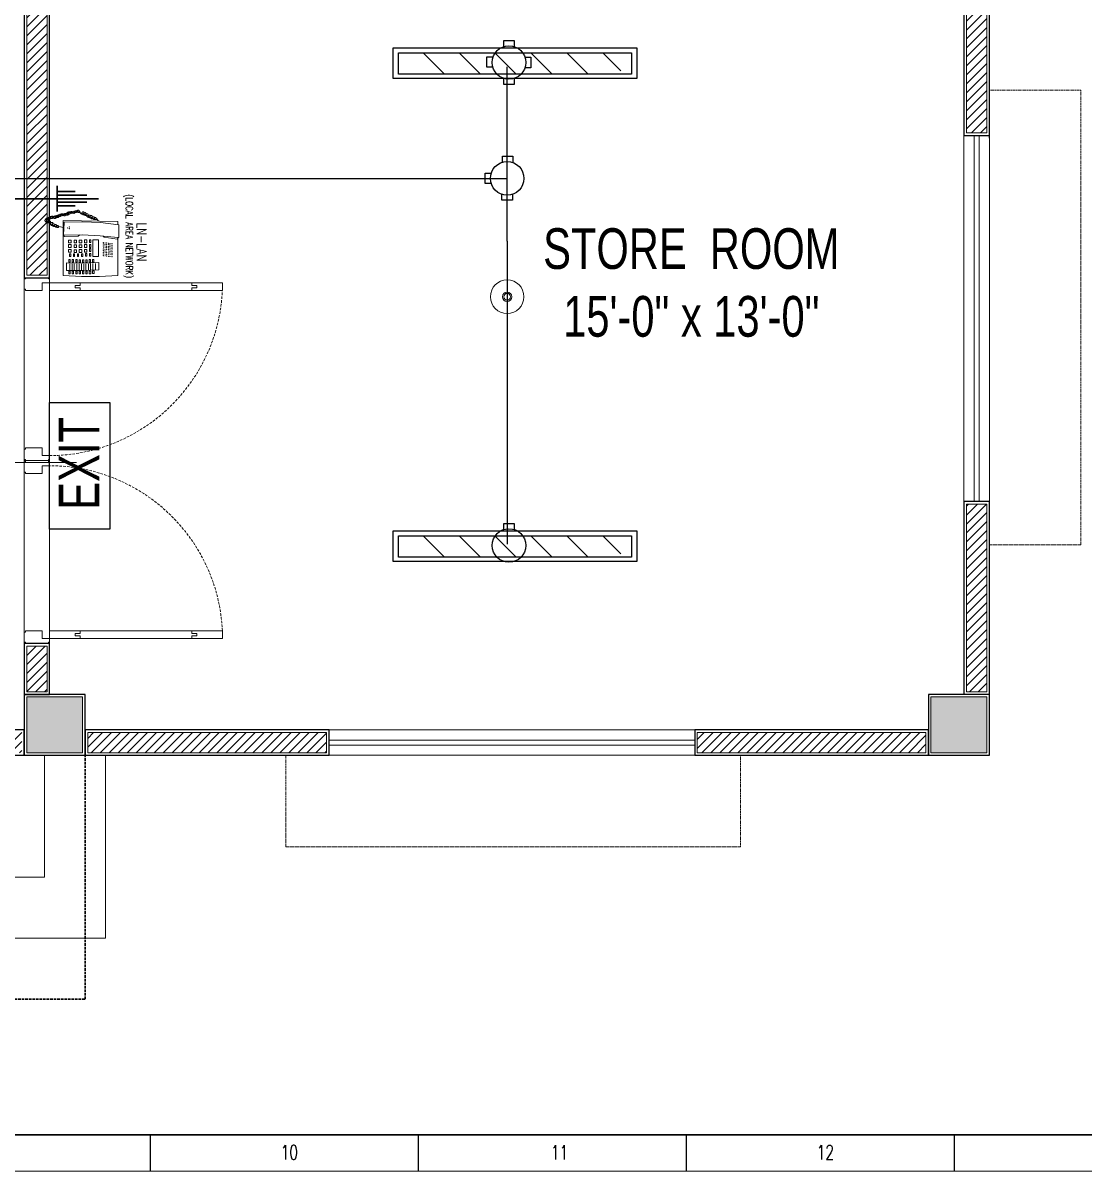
# Model space of a CAD drawing. Header units: inches. Extents: x 345 to 1189, y 67 to 663.
# Drawn here: x 795 to 1003.9, y 66.6 to 292.6 of the extents above; entities that cross this region are included whole.
import ezdxf

# ---------------------------------------------------------------- set-up
doc = ezdxf.new("R2010")
doc.units = ezdxf.units.IN
doc.header["$MEASUREMENT"] = 0
doc.linetypes.add('DASH', pattern=[0.35, 0.25, -0.1])
doc.linetypes.add('DASHED', pattern=[0.75, 0.5, -0.25])
doc.layers.get('Defpoints').update_dxf_attribs({"lineweight": 0})
for name, color, linetype in [('Cables', 7, 'Continuous'), ('COLLUM', 1, 'Continuous'), ('Layer 1', 7, 'Continuous'), ('wall 05', 252, 'Continuous')]:
    doc.layers.add(name, color=color, linetype=linetype)
for name, color, linetype, lineweight in [('dim-8', 18, 'Continuous', 15), ('DOOR', 115, 'Continuous', 15), ('E-LAN', 6, 'Continuous', 30), ('Glass', 5, 'Continuous', 9), ('HACTH', 8, 'Continuous', 9), ('Hatch', 252, 'Continuous', 5), ('Stair', 86, 'Continuous', 18), ('Sunshed', 5, 'Continuous', 15), ('Text', 252, 'Continuous', 15), ('WINDOW', 140, 'Continuous', 9)]:
    doc.layers.add(name, color=color, linetype=linetype, lineweight=lineweight)
doc.styles.add('Swiss721', font='swisscl.ttf')
doc.styles.add('TAVE1', font='ROMANS.shx', dxfattribs={"width": 0.75})
doc.styles.add('TEG BORDER', font='txt_qlt.shx', dxfattribs={"width": 0.7, "bigfont": 'hztxt.shx'})

# ---------------------------------------------------------------- blocks, each defined once
blk = doc.blocks.new('A$C20C675F6')
at = {"layer": 'Defpoints'}
for points in [[(0.25, 72), (0.25, 71.75), (0, 71.75), (0, 72)], [(5, 72), (5, 71.75), (4.75, 71.75), (4.75, 72)], [(0.25, 36), (0.25, 36.25), (0, 36.25), (0, 36)], [(5, 36), (5, 36.25), (4.75, 36.25), (4.75, 36)], [(0.25, 36), (0.25, 35.75), (0, 35.75), (0, 36)], [(5, 36), (5, 35.75), (4.75, 35.75), (4.75, 36)], [(0.25, 0), (0.25, 0.25), (0, 0.25), (0, 0)], [(5, 0), (5, 0.25), (4.75, 0.25), (4.75, 0)]]:
    blk.add_lwpolyline(points, close=True, dxfattribs=at)
at = {"layer": 'DOOR'}
for points in [[(5, 71), (3.5, 71), (3.5, 69.5), (0.25, 69.5), (0.25, 69.75), (0, 69.75), (0, 71.75), (0.25, 71.75), (0.25, 72), (4.75, 72), (4.75, 71.75), (5, 71.75), (5, 71)], [(10, 70.25), (10, 70), (11, 70), (11, 69.5), (5, 69.5), (5, 71), (11, 71), (11, 70.5), (10, 70.5), (10, 70.25), (10, 70.5), (11, 70.5), (11, 71), (33, 71), (33, 70.5), (34, 70.5), (34, 70), (33, 70), (33, 69.5), (11, 69.5), (39, 69.5), (39, 71), (33, 71)], [(5, 37), (3.5, 37), (3.5, 38.5), (0.25, 38.5), (0.25, 38.25), (0, 38.25), (0, 36.25), (0.25, 36.25), (0.25, 36), (4.75, 36), (4.75, 36.25), (5, 36.25), (5, 37)], [(5, 35), (3.5, 35), (3.5, 33.5), (0.25, 33.5), (0.25, 33.75), (0, 33.75), (0, 35.75), (0.25, 35.75), (0.25, 36), (4.75, 36), (4.75, 35.75), (5, 35.75), (5, 35)], [(5, 1), (3.5, 1), (3.5, 2.5), (0.25, 2.5), (0.25, 2.25), (0, 2.25), (0, 0.25), (0.25, 0.25), (0.25, 0), (4.75, 0), (4.75, 0.25), (5, 0.25), (5, 1)], [(10, 1.75), (10, 2), (11, 2), (11, 2.5), (5, 2.5), (5, 1), (11, 1), (11, 1.5), (10, 1.5), (10, 1.75), (10, 1.5), (11, 1.5), (11, 1), (33, 1), (33, 1.5), (34, 1.5), (34, 2), (33, 2), (33, 2.5), (11, 2.5), (39, 2.5), (39, 1), (33, 1)]]:
    blk.add_lwpolyline(points, dxfattribs=at)
at = {"layer": 'DOOR', "linetype": 'DASHED', "lineweight": 0}
for centre, start, end in [((4.98, 71.06), 270.0403, 357.3754), ((4.98, 0.94), 2.6246, 89.9597)]:
    blk.add_arc(centre, 34.06, start, end, dxfattribs=at)
at = {"layer": 'HACTH', "lineweight": 0, "ltscale": 10}
for p, q in [((0, 2.25), (0, 69.75)), ((5, 1.5), (5, 69.5))]:
    blk.add_line(p, q, dxfattribs=at)
blk = doc.blocks.new('1203')
at = {"layer": 'wall 05'}
for p, q in [((146680.29, 171513.84), (146675.29, 171513.84)), ((146675.29, 171513.84), (146675.29, 171414.84)), ((146680.29, 171486.84), (146680.29, 171513.84)), ((146865.29, 171486.84), (146680.29, 171486.84)), ((146865.29, 171442.34), (146865.29, 171486.84)), ((146680.29, 171414.84), (146680.29, 171481.84)), ((146680.29, 171481.84), (146860.29, 171481.84)), ((146860.29, 171481.84), (146860.29, 171442.84)), ((146860.29, 171442.84), (146865.29, 171442.84))]:
    blk.add_line(p, q, dxfattribs=at)
blk = doc.blocks.new('12236')
at = {"layer": 'Hatch', "lineweight": 0}
for p, q in [((146679.79, 171513.34), (146675.79, 171513.34)), ((146675.79, 171513.34), (146675.79, 171415.34)), ((146679.79, 171486.34), (146679.79, 171513.34)), ((146864.79, 171486.34), (146679.79, 171486.34)), ((146864.79, 171443.34), (146864.79, 171486.34)), ((146679.79, 171415.34), (146679.79, 171482.34)), ((146679.79, 171482.34), (146860.79, 171482.34)), ((146860.79, 171482.34), (146860.79, 171443.34)), ((146860.79, 171443.34), (146864.79, 171443.34)), ((146675.79, 171415.34), (146679.79, 171415.34))]:
    blk.add_line(p, q, dxfattribs=at)
blk = doc.blocks.new('1213231')
at = {"layer": 'wall 05'}
for p, q in [((146735.29, 171325.84), (146687.29, 171325.84)), ((146687.29, 171325.84), (146687.29, 171320.84)), ((146735.29, 171320.84), (146735.29, 171325.84)), ((146687.29, 171320.84), (146735.29, 171320.84))]:
    blk.add_line(p, q, dxfattribs=at)
blk = doc.blocks.new('124563')
at = {"layer": 'Hatch', "lineweight": 0}
for p, q in [((146734.79, 171325.34), (146687.79, 171325.34)), ((146687.79, 171325.34), (146687.79, 171321.34)), ((146734.79, 171321.34), (146734.79, 171325.34)), ((146687.79, 171321.34), (146734.79, 171321.34))]:
    blk.add_line(p, q, dxfattribs=at)
blk = doc.blocks.new('252 BORDER A2')
at = {"linetype": 'Continuous'}
blk.add_line((5, 5), (489, 5), dxfattribs=at)
for p, q in [((334.12, 0), (334.12, 5)), ((371.25, 0), (371.25, 5)), ((408.37, 0), (408.37, 5)), ((445.5, 0), (445.5, 5))]:
    blk.add_line(p, q)
at = {"color": 5, "lineweight": 15}
blk.add_lwpolyline([(0, 420), (594, 420), (594, 0), (0, 0)], close=True, dxfattribs=at)
blk.add_lwpolyline([(5, 415), (589, 415), (589, 5), (5, 5)], close=True)
at = {"char_height": 2, "width": 2, "attachment_point": 7, "style": 'TEG BORDER'}
for s, insert in [('\\pi2.2204e-016;10', (352.17, 1.59)), ('\\pi0.3;11', (389.3, 1.59)), ('\\pi2.2204e-016;12', (426.42, 1.59))]:
    blk.add_mtext(s, dxfattribs=dict(at, insert=insert))
blk = doc.blocks.new('TELEPHONE')
at = {"layer": 'Layer 1', "lineweight": 9}
for points in [[(10.5, 13.62), (10.32, 13.62), (10.26, 13.56), (10.2, 13.5), (10.08, 13.38), (10.08, 13.02), (10.14, 12.9), (10.2, 12.84)], [(10.74, 14.04), (10.68, 14.04), (10.56, 13.98), (10.5, 13.98), (10.32, 13.8), (10.32, 13.5), (10.38, 13.38), (10.38, 13.32), (10.44, 13.26)], [(10.92, 14.4), (10.74, 14.4), (10.62, 14.34), (10.62, 14.28), (10.56, 14.22), (10.5, 14.1), (10.5, 13.86), (10.56, 13.8), (10.62, 13.74), (10.68, 13.68)], [(10.68, 13.5), (10.68, 13.56), (10.62, 13.62), (10.5, 13.62)], [(10.92, 13.92), (10.86, 13.98), (10.8, 14.04), (10.68, 14.04)], [(10.68, 13.68), (10.74, 13.68), (10.74, 13.62), (10.8, 13.62), (10.8, 13.68), (10.86, 13.68), (10.92, 13.74), (10.92, 13.8)], [(10.8, 14.1), (10.8, 14.04), (10.98, 14.04), (10.98, 14.1), (11.04, 14.1), (11.04, 14.34)], [(11.1, 13.5), (11.16, 13.5), (11.28, 13.62), (11.28, 13.68), (11.34, 13.68), (11.34, 13.98), (11.28, 13.98), (11.28, 14.04), (11.22, 14.1), (11.16, 14.1), (11.1, 14.16), (10.92, 14.16), (10.86, 14.1), (10.8, 14.1)], [(10.92, 13.8), (10.92, 13.92)], [(11.1, 13.8), (11.04, 13.8), (11.04, 13.74), (10.98, 13.68), (10.98, 13.62), (11.04, 13.56)], [(11.04, 13.56), (11.04, 13.5), (11.1, 13.5)], [(11.16, 13.2), (11.28, 13.2), (11.34, 13.26), (11.46, 13.38), (11.46, 13.56), (11.4, 13.62), (11.4, 13.68), (11.34, 13.74), (11.28, 13.74), (11.28, 13.8), (11.1, 13.8)], [(9.66, 12.06), (9.54, 12.06), (9.42, 11.94), (9.42, 11.7), (9.48, 11.7), (9.48, 11.64), (9.6, 11.64)], [(9.42, 10.68), (9.6, 11.64)], [(9.9, 12.48), (9.72, 12.48), (9.48, 12.24), (9.48, 11.88), (9.6, 11.76)], [(10.02, 12.9), (9.9, 12.9), (9.78, 12.84), (9.72, 12.78), (9.66, 12.72), (9.66, 12.66), (9.6, 12.6), (9.6, 12.36), (9.66, 12.24), (9.66, 12.18), (9.72, 12.12)], [(9.6, 11.76), (9.66, 11.7), (9.78, 11.7), (9.78, 11.76), (9.84, 11.76), (9.84, 11.82)], [(9.84, 12), (9.78, 12.06), (9.66, 12.06)], [(9.72, 12.12), (9.96, 12.12), (9.96, 12.18), (10.02, 12.24)], [(10.26, 13.32), (10.14, 13.32), (10.08, 13.26), (10.02, 13.26), (9.96, 13.2), (9.9, 13.14), (9.84, 13.08), (9.78, 12.96), (9.78, 12.84), (9.84, 12.72), (9.84, 12.66), (9.9, 12.6), (9.96, 12.54)], [(9.96, 12.36), (9.96, 12.48), (9.78, 12.48)], [(9.84, 11.82), (9.84, 12)], [(10.02, 12.24), (10.02, 12.3), (9.96, 12.36)], [(10.2, 12.78), (10.14, 12.84), (10.14, 12.9), (10.02, 12.9)], [(10.44, 13.08), (10.44, 13.14), (10.38, 13.2), (10.32, 13.26), (10.26, 13.26), (10.2, 13.32), (10.14, 13.32)], [(10.2, 12.84), (10.38, 12.84), (10.44, 12.9), (10.44, 12.96)], [(10.44, 13.26), (10.68, 13.26), (10.68, 13.38), (10.74, 13.38)], [(10.44, 12.96), (10.44, 13.08)], [(10.74, 13.38), (10.74, 13.44), (10.68, 13.5)], [(11.22, 13.5), (11.16, 13.5), (11.1, 13.44)], [(11.1, 13.44), (11.1, 13.26)], [(11.1, 13.26), (11.1, 13.2), (11.16, 13.2)], [(11.22, 12.96), (11.22, 12.9), (11.4, 12.9), (11.46, 12.96), (11.52, 13.02), (11.52, 13.08), (11.58, 13.14), (11.58, 13.32), (11.52, 13.38), (11.52, 13.44), (11.46, 13.44), (11.4, 13.5), (11.16, 13.5)], [(11.34, 13.2), (11.28, 13.2), (11.28, 13.14), (11.22, 13.14), (11.22, 12.96)], [(11.34, 12.6), (11.28, 12.54), (11.22, 12.48), (11.22, 12.3)], [(11.22, 12.3), (11.28, 12.3), (11.28, 12.24)], [(11.4, 12.84), (11.28, 12.84), (11.28, 12.78)], [(11.28, 12.24), (11.34, 12.24), (11.4, 12.3), (11.46, 12.3), (11.52, 12.36), (11.52, 12.42), (11.58, 12.48), (11.58, 12.66), (11.52, 12.72), (11.52, 12.78), (11.46, 12.84), (11.4, 12.84)], [(11.28, 12.78), (11.28, 12.66), (11.34, 12.6)], [(11.34, 12.6), (11.46, 12.6), (11.52, 12.66), (11.58, 12.72), (11.64, 12.78), (11.64, 13.02), (11.58, 13.08), (11.52, 13.14), (11.46, 13.2), (11.34, 13.2)], [(11.4, 11.94), (11.46, 11.94), (11.52, 12), (11.58, 12), (11.64, 12.06), (11.64, 12.12), (11.7, 12.18), (11.7, 12.42), (11.64, 12.42), (11.64, 12.48), (11.58, 12.54), (11.52, 12.54), (11.46, 12.6), (11.34, 12.6)], [(11.4, 12.24), (11.34, 12.18), (11.34, 12.06), (11.4, 12)], [(11.46, 11.64), (11.52, 11.64), (11.58, 11.7), (11.64, 11.7), (11.7, 11.76), (11.7, 11.82), (11.76, 11.88), (11.76, 12.06), (11.7, 12.12), (11.7, 12.18), (11.64, 12.24), (11.58, 12.24), (11.52, 12.3), (11.46, 12.3), (11.4, 12.24)], [(11.4, 12), (11.4, 11.94)], [(11.46, 11.94), (11.4, 11.88), (11.4, 11.7)], [(11.4, 11.7), (11.46, 11.7), (11.46, 11.64)], [(11.52, 12), (11.46, 11.94)], [(11.64, 11.28), (11.76, 11.28), (11.82, 11.34), (11.88, 11.4), (11.88, 11.46), (11.94, 11.52), (11.94, 11.7), (11.88, 11.76), (11.88, 11.82), (11.82, 11.82), (11.76, 11.88), (11.52, 11.88)], [(11.64, 11.58), (11.58, 11.52)], [(11.58, 11.52), (11.58, 11.34)], [(11.58, 11.34), (11.58, 11.28), (11.64, 11.28)], [(11.7, 11.7), (11.7, 11.64), (11.64, 11.64)], [(11.76, 10.98), (11.82, 10.98), (11.88, 11.04), (11.94, 11.04), (12, 11.1), (12, 11.16), (12.06, 11.22), (12.06, 11.4), (12, 11.46), (12, 11.52), (11.94, 11.52), (11.88, 11.58), (11.82, 11.58), (11.76, 11.64), (11.7, 11.64), (11.64, 11.58), (11.7, 11.58)], [(11.82, 11.34), (11.82, 11.28), (11.76, 11.28)], [(11.82, 10.68), (11.94, 10.68), (12.06, 10.8), (12.12, 10.86), (12.12, 11.1), (12.06, 11.16), (12, 11.22), (12, 11.28), (11.88, 11.28), (11.82, 11.34)], [(0, 10.8), (-0.24, 7.2), (-0.24, 3.6), (0, 0)], [(0, 10.8), (10.8, 10.8)], [(0.84, 9.42), (0.3, 9.42), (0.3, 9.66), (0.84, 9.66)], [(0.84, 9.66), (0.84, 9.42)], [(0.96, 10.14), (2.46, 10.14)], [(0.96, 10.14), (0.96, 6.96), (1.08, 3.78)], [(2.28, 9.48), (1.08, 9.48)], [(2.46, 10.14), (2.4, 6.96), (2.52, 3.78)], [(3.12, 9.42), (2.58, 9.42), (2.58, 9.66), (3.12, 9.66)], [(3.12, 9.66), (3.12, 9.42)], [(4.26, 9.3), (3.72, 9.3), (3.72, 9.54), (4.26, 9.54)], [(4.26, 9.54), (4.26, 9.3)], [(4.56, 9.72), (5.1, 9.72)], [(4.56, 9.18), (4.56, 9.72)], [(5.1, 9.18), (4.56, 9.18)], [(5.1, 9.72), (5.1, 9.18)], [(6.06, 9.18), (5.46, 9.18), (5.46, 9.72), (6.06, 9.72)], [(6.06, 9.72), (6.06, 9.18)], [(6.96, 9.18), (6.42, 9.18), (6.42, 9.72), (6.96, 9.72)], [(6.96, 9.72), (6.96, 9.18)], [(7.44, -0.06), (7.8, 3.48), (7.98, 7.02), (7.92, 10.62)], [(7.68, 10.5), (7.92, 10.68)], [(7.68, 10.5), (7.74, 7.8), (7.98, 7.5)], [(7.98, 10.68), (7.92, 10.68), (7.92, 10.62)], [(10.44, 10.56), (7.98, 10.68)], [(9.24, 9.6), (9.18, 9.6), (9.18, 9.54), (9.24, 9.54), (9.24, 9.6)], [(9.18, 9.6), (9.18, 9.6)], [(9.3, 9.9), (9.36, 9.84), (9.36, 9.9), (9.3, 9.9)], [(9.54, 9.6), (9.48, 9.6), (9.48, 9.54), (9.54, 9.54), (9.54, 9.6)], [(9.48, 9.6), (9.48, 9.6)], [(9.96, -0.12), (10.38, 3.42), (10.56, 6.96), (10.5, 10.5)], [(10.5, 10.5), (10.5, 10.56), (10.44, 10.56)], [(10.8, 10.8), (10.62, 0)], [(11.76, 11.28), (11.7, 11.22), (11.7, 11.04)], [(11.7, 11.04), (11.76, 10.98)], [(11.76, 10.62), (11.7, 10.56), (11.7, 10.38)], [(11.7, 10.38), (11.76, 10.38), (11.76, 10.32)], [(11.88, 10.92), (11.76, 10.92), (11.76, 10.86)], [(11.76, 10.32), (11.82, 10.32), (11.88, 10.38), (11.94, 10.38), (12, 10.44), (12, 10.5), (12.06, 10.56), (12.06, 10.74), (12, 10.8), (12, 10.86), (11.94, 10.92), (11.88, 10.92)], [(11.76, 10.86), (11.76, 10.74)], [(11.76, 10.74), (11.82, 10.68)], [(11.82, 10.68), (11.76, 10.62)], [(11.88, 10.08), (11.88, 10.02), (11.94, 10.02), (12, 10.08), (12.06, 10.08), (12.12, 10.14), (12.12, 10.2), (12.18, 10.26), (12.18, 10.5), (12.12, 10.5), (12.12, 10.56), (12.06, 10.62), (12, 10.62), (11.94, 10.68), (11.82, 10.68)], [(11.94, 10.38), (11.88, 10.38), (11.88, 10.32), (11.82, 10.26), (11.82, 10.14), (11.88, 10.08)], [(11.94, 10.02), (11.88, 9.96), (11.88, 9.84), (11.94, 9.78), (11.94, 9.72)], [(11.94, 9.72), (12, 9.72), (12.06, 9.78), (12.12, 9.78), (12.18, 9.84), (12.18, 9.9), (12.24, 9.96), (12.24, 10.2), (12.18, 10.2), (12.18, 10.26), (12.12, 10.32), (12.06, 10.32), (12, 10.38), (11.94, 10.38)], [(12, 10.08), (11.94, 10.02)], [(12.12, 9.42), (12.18, 9.42), (12.24, 9.48), (12.3, 9.48), (12.36, 9.54), (12.42, 9.6), (12.42, 9.84), (12.36, 9.9), (12.36, 9.96), (12.3, 9.96), (12.24, 10.02), (12.18, 10.02), (12.12, 10.08), (12.06, 10.08), (12, 10.02)], [(12.12, 9.72), (12.06, 9.66), (12.06, 9.48)], [(12.06, 9.48), (12.12, 9.48), (12.12, 9.42)], [(12.18, 9.78), (12.12, 9.72)], [(12.3, 9.48), (12.3, 9.42), (12.24, 9.42), (12.24, 9.36), (12.18, 9.3), (12.18, 9.24), (12.24, 9.18)], [(12.36, 9.06), (12.3, 9.06), (12.24, 9)], [(12.36, 8.82), (12.42, 8.82), (12.42, 8.88), (12.48, 8.88), (12.6, 9), (12.6, 9.24), (12.54, 9.3), (12.54, 9.36), (12.48, 9.42), (12.42, 9.42), (12.36, 9.48), (12.3, 9.48)], [(12.3, 8.46), (12.36, 8.46), (12.42, 8.52), (12.48, 8.58), (12.54, 8.64), (12.54, 8.94), (12.42, 9.06), (12.36, 9.06)], [(0.84, 8.76), (0.3, 8.76), (0.3, 9), (0.84, 9)], [(0.84, 8.04), (0.3, 8.04), (0.3, 8.28), (0.84, 8.28)], [(0.84, 7.38), (0.3, 7.38), (0.3, 7.62), (0.84, 7.62)], [(0.84, 6.72), (0.3, 6.72), (0.3, 6.96), (0.84, 6.96)], [(0.84, 9), (0.84, 8.76)], [(0.84, 8.28), (0.84, 8.04)], [(0.84, 7.62), (0.84, 7.38)], [(0.84, 6.96), (0.84, 6.72)], [(2.28, 9), (1.08, 9)], [(2.28, 8.58), (1.08, 8.58)], [(2.28, 8.1), (1.08, 8.1)], [(2.28, 7.62), (1.08, 7.62)], [(2.28, 7.2), (1.08, 7.2)], [(3.06, 7.38), (2.52, 7.38), (2.52, 7.62), (3.06, 7.62)], [(3.06, 6.72), (2.52, 6.72), (2.52, 6.96), (3.06, 6.96)], [(3.12, 8.76), (2.58, 8.76), (2.58, 9), (3.12, 9)], [(3.12, 8.04), (2.58, 8.04), (2.58, 8.28), (3.12, 8.28)], [(3.06, 7.62), (3.06, 7.38)], [(3.06, 6.96), (3.06, 6.72)], [(3.12, 9), (3.12, 8.76)], [(3.12, 8.28), (3.12, 8.04)], [(4.26, 8.52), (3.72, 8.52), (3.72, 8.76), (4.26, 8.76)], [(4.26, 7.74), (3.72, 7.74), (3.72, 7.98), (4.26, 7.98)], [(4.26, 6.9), (3.72, 6.9), (3.72, 7.2), (4.26, 7.2)], [(4.26, 8.76), (4.26, 8.52)], [(4.26, 7.98), (4.26, 7.74)], [(4.26, 7.2), (4.26, 6.9)], [(4.5, 8.64), (5.04, 8.64)], [(4.5, 8.16), (4.5, 8.64)], [(5.04, 8.16), (4.5, 8.16)], [(4.5, 7.62), (5.1, 7.62)], [(4.5, 7.08), (4.5, 7.62)], [(5.1, 7.08), (4.5, 7.08)], [(5.04, 8.64), (5.04, 8.16)], [(5.1, 7.62), (5.1, 7.08)], [(6, 8.16), (5.46, 8.16), (5.46, 8.64), (6, 8.64)], [(6, 7.08), (5.46, 7.08), (5.46, 7.62), (6, 7.62)], [(6, 8.64), (6, 8.16)], [(6, 7.62), (6, 7.08)], [(6.96, 8.16), (6.42, 8.16), (6.42, 8.64), (6.96, 8.64)], [(6.96, 7.08), (6.42, 7.08), (6.42, 7.62), (6.96, 7.62)], [(6.96, 8.64), (6.96, 8.16)], [(6.96, 7.62), (6.96, 7.08)], [(12.36, 7.08), (12.3, 7.02), (12.12, 7.02), (12.06, 6.96), (12, 6.9), (11.94, 6.84), (11.94, 6.48), (12, 6.42), (12, 6.36), (12.06, 6.3)], [(12.36, 7.44), (12.3, 7.44), (12.12, 7.26), (12.12, 7.2), (12.06, 7.14), (12.06, 6.9), (12.12, 6.84), (12.18, 6.78), (12.24, 6.72)], [(12.3, 8.82), (12.24, 8.76), (12.24, 8.7), (12.18, 8.64), (12.18, 8.58), (12.24, 8.52)], [(12.24, 9), (12.24, 8.94), (12.3, 8.88), (12.3, 8.82), (12.36, 8.82)], [(12.24, 8.52), (12.24, 8.46), (12.3, 8.46)], [(12.48, 6.96), (12.42, 6.96), (12.42, 7.02), (12.36, 7.02), (12.36, 7.08), (12.3, 7.08), (12.24, 7.02)], [(12.24, 6.72), (12.24, 6.66), (12.36, 6.66), (12.36, 6.72), (12.42, 6.72), (12.48, 6.78), (12.48, 6.84)], [(12.42, 8.52), (12.36, 8.46)], [(12.36, 8.46), (12.36, 8.22)], [(12.36, 8.22), (12.36, 8.16), (12.42, 8.16)], [(12.48, 7.86), (12.42, 7.86), (12.36, 7.8)], [(12.36, 7.8), (12.36, 7.5), (12.42, 7.5)], [(12.42, 7.5), (12.6, 7.5), (12.72, 7.62), (12.78, 7.62), (12.78, 7.68), (12.84, 7.74), (12.84, 7.92), (12.78, 7.98), (12.78, 8.04), (12.72, 8.1), (12.66, 8.16), (12.6, 8.16), (12.48, 8.22)], [(12.48, 8.22), (12.42, 8.22), (12.42, 8.16)], [(12.42, 8.16), (12.42, 7.92)], [(12.42, 7.92), (12.42, 7.86), (12.48, 7.86)], [(12.48, 6.84), (12.48, 6.96)], [(0.84, 6.06), (0.3, 6.06), (0.3, 6.3), (0.84, 6.3)], [(0.84, 5.34), (0.3, 5.34), (0.3, 5.64), (0.84, 5.64)], [(0.9, 4.68), (0.36, 4.68), (0.36, 4.98), (0.9, 4.98)], [(0.84, 6.3), (0.84, 6.06)], [(0.84, 5.64), (0.84, 5.34)], [(0.9, 4.98), (0.9, 4.68)], [(2.28, 6.72), (1.08, 6.72)], [(2.28, 6.3), (1.08, 6.3)], [(2.28, 5.82), (1.08, 5.82)], [(2.34, 5.4), (1.08, 5.4)], [(2.34, 4.92), (1.14, 4.92)], [(3.06, 6.06), (2.52, 6.06), (2.52, 6.3), (3.06, 6.3)], [(3.12, 5.4), (2.58, 5.4), (2.58, 5.64), (3.12, 5.64)], [(3.12, 4.74), (2.58, 4.74), (2.58, 4.98), (3.12, 4.98)], [(3.06, 6.3), (3.06, 6.06)], [(3.12, 5.64), (3.12, 5.4)], [(3.12, 4.98), (3.12, 4.74)], [(3.72, 4.92), (7.02, 4.92)], [(3.72, 3.84), (3.72, 4.92)], [(4.32, 6.12), (3.78, 6.12), (3.78, 6.36), (4.32, 6.36)], [(4.32, 5.34), (3.78, 5.34), (3.78, 5.58), (4.32, 5.58)], [(4.32, 6.36), (4.32, 6.12)], [(4.32, 5.58), (4.32, 5.34)], [(4.56, 6.6), (5.1, 6.6)], [(4.56, 6.12), (4.56, 6.6)], [(5.1, 6.12), (4.56, 6.12)], [(4.68, 5.58), (5.28, 5.58)], [(4.68, 5.34), (4.68, 5.58)], [(5.28, 5.34), (4.68, 5.34)], [(5.1, 6.6), (5.1, 6.12)], [(5.28, 5.58), (5.28, 5.34)], [(6.06, 6.12), (5.46, 6.12), (5.46, 6.6), (6.06, 6.6)], [(6.06, 5.34), (5.52, 5.34), (5.52, 5.58), (6.06, 5.58)], [(6.06, 6.6), (6.06, 6.12)], [(6.06, 5.58), (6.06, 5.34)], [(7.02, 6.12), (6.42, 6.12), (6.42, 6.6), (7.02, 6.6)], [(7.02, 5.34), (6.48, 5.34), (6.48, 5.58), (7.02, 5.58)], [(7.02, 6.6), (7.02, 6.12)], [(7.02, 5.58), (7.02, 5.34)], [(7.02, 4.92), (7.02, 3.84)], [(11.46, 5.04), (11.34, 5.04), (11.28, 4.98), (11.22, 4.98), (10.98, 4.74), (10.98, 4.56), (11.04, 4.5), (11.04, 4.38), (11.16, 4.26)], [(11.22, 4.62), (11.1, 4.62), (10.98, 4.5), (10.98, 4.26), (11.04, 4.2), (11.1, 4.2), (11.1, 4.14)], [(11.58, 5.46), (11.52, 5.46), (11.4, 5.4), (11.34, 5.4), (11.28, 5.34), (11.22, 5.28), (11.16, 5.22), (11.16, 4.8), (11.28, 4.68)], [(11.4, 4.5), (11.4, 4.56), (11.34, 4.56), (11.34, 4.62), (11.22, 4.62)], [(11.28, 4.68), (11.52, 4.68), (11.52, 4.8)], [(11.76, 5.82), (11.64, 5.82), (11.52, 5.76), (11.46, 5.76), (11.4, 5.7), (11.4, 5.58), (11.34, 5.52), (11.34, 5.28), (11.4, 5.22), (11.46, 5.16), (11.46, 5.1)], [(11.52, 4.92), (11.52, 4.98), (11.46, 4.98), (11.46, 5.04), (11.34, 5.04)], [(11.94, 6.24), (11.76, 6.24), (11.7, 6.18), (11.46, 5.94), (11.46, 5.76), (11.52, 5.7), (11.52, 5.64), (11.58, 5.52), (11.64, 5.52)], [(11.46, 5.1), (11.52, 5.1), (11.52, 5.04), (11.64, 5.04), (11.64, 5.1), (11.7, 5.1), (11.7, 5.16), (11.76, 5.16), (11.76, 5.22)], [(11.76, 5.34), (11.7, 5.34), (11.7, 5.4), (11.64, 5.4), (11.64, 5.46), (11.52, 5.46)], [(11.52, 4.8), (11.52, 4.92)], [(11.64, 5.52), (11.64, 5.46), (11.82, 5.46), (11.82, 5.52), (11.88, 5.52), (11.88, 5.7)], [(12.18, 6.66), (12.06, 6.66), (12, 6.6), (11.94, 6.6), (11.88, 6.54), (11.82, 6.48), (11.76, 6.42), (11.76, 6.36), (11.7, 6.24), (11.7, 6.18), (11.76, 6.12), (11.76, 6), (11.88, 5.88)], [(11.88, 5.7), (11.88, 5.76), (11.82, 5.76), (11.82, 5.82), (11.7, 5.82)], [(11.76, 5.22), (11.76, 5.34)], [(12.12, 6.12), (12.12, 6.18), (12.06, 6.18), (12.06, 6.24), (11.94, 6.24)], [(12.06, 6.3), (12.12, 6.3), (12.18, 6.24), (12.24, 6.3), (12.3, 6.3), (12.3, 6.36), (12.36, 6.42), (12.36, 6.48), (12.3, 6.54)], [(12.3, 6.54), (12.3, 6.6), (12.24, 6.6), (12.24, 6.66), (12.12, 6.66)], [(2.52, 3.78), (1.08, 3.78)], [(2.34, 4.44), (1.14, 4.44)], [(7.02, 3.84), (3.72, 3.84)], [(3.84, 2.82), (3.9, 2.82), (3.9, 2.88), (3.84, 2.88), (3.84, 2.82)], [(4.2, 2.82), (4.26, 2.82), (4.26, 2.88), (4.2, 2.88), (4.2, 2.82)], [(4.5, 2.82), (4.56, 2.82), (4.56, 2.88), (4.5, 2.88), (4.5, 2.82)], [(4.8, 2.52), (4.86, 2.52), (4.86, 2.58), (4.8, 2.58), (4.8, 2.52)], [(4.86, 2.82), (4.92, 2.82), (4.92, 2.88), (4.86, 2.88), (4.86, 2.82)], [(5.1, 2.52), (5.16, 2.52), (5.16, 2.58), (5.1, 2.52)], [(5.16, 2.82), (5.22, 2.82), (5.22, 2.88), (5.16, 2.88), (5.16, 2.82)], [(5.46, 2.82), (5.52, 2.82), (5.52, 2.88), (5.46, 2.88), (5.46, 2.82)], [(5.76, 2.82), (5.82, 2.82), (5.82, 2.88), (5.76, 2.88), (5.76, 2.82)], [(5.76, 2.52), (5.82, 2.52), (5.76, 2.58), (5.76, 2.52)], [(6.06, 2.52), (6.12, 2.52), (6.12, 2.58), (6.06, 2.58), (6.06, 2.52)], [(6.12, 2.82), (6.18, 2.82), (6.18, 2.88), (6.12, 2.88), (6.12, 2.82)], [(6.42, 2.82), (6.48, 2.82), (6.48, 2.88), (6.42, 2.88), (6.42, 2.82)], [(7.14, 0.12), (7.5, 2.7)], [(7.5, 2.7), (7.74, 2.88)], [(11.1, 4.14), (10.68, 3.84)], [(11.16, 4.26), (11.34, 4.26), (11.34, 4.32), (11.4, 4.32), (11.4, 4.5)], [(7.32, 0), (0, 0)], [(3.72, 1.2), (3.66, 1.2), (3.66, 1.14), (3.72, 1.14), (3.72, 1.2)], [(3.66, 1.2), (3.66, 1.2)], [(3.72, 1.8), (3.78, 1.8), (3.78, 1.86), (3.72, 1.86), (3.72, 1.8)], [(3.72, 1.5), (3.78, 1.5), (3.72, 1.56), (3.72, 1.5)], [(3.78, 2.16), (3.84, 2.16), (3.84, 2.22), (3.78, 2.22), (3.78, 2.16)], [(4.08, 1.2), (4.02, 1.2), (4.02, 1.14), (4.08, 1.14), (4.08, 1.2)], [(4.02, 1.2), (4.02, 1.2)], [(4.08, 1.8), (4.14, 1.8), (4.14, 1.86), (4.08, 1.86), (4.08, 1.8)], [(4.14, 2.16), (4.2, 2.16), (4.2, 2.22), (4.14, 2.22), (4.14, 2.16)], [(4.38, 1.2), (4.32, 1.2), (4.32, 1.14), (4.38, 1.14), (4.38, 1.2)], [(4.32, 1.2), (4.32, 1.2)], [(4.38, 1.8), (4.44, 1.8), (4.44, 1.86), (4.38, 1.86), (4.38, 1.8)], [(4.38, 1.5), (4.44, 1.5), (4.38, 1.56), (4.38, 1.5)], [(4.44, 2.16), (4.5, 2.16), (4.5, 2.22), (4.44, 2.22), (4.44, 2.16)], [(4.68, 1.2), (4.62, 1.2), (4.62, 1.14), (4.68, 1.14), (4.68, 1.2)], [(4.62, 1.2), (4.62, 1.2)], [(4.68, 1.5), (4.74, 1.5), (4.74, 1.56), (4.68, 1.56), (4.68, 1.5)], [(4.74, 2.16), (4.8, 2.16), (4.8, 2.22), (4.74, 2.22), (4.74, 2.16)], [(4.74, 1.8), (4.8, 1.8), (4.8, 1.86), (4.74, 1.86), (4.74, 1.8)], [(4.92, 1.2), (4.98, 1.2), (4.98, 1.14), (5.04, 1.2), (4.92, 1.2)], [(5.04, 1.8), (5.1, 1.8), (5.1, 1.86), (5.04, 1.86), (5.04, 1.8)], [(5.1, 2.16), (5.16, 2.16), (5.16, 2.22), (5.1, 2.22), (5.1, 2.16)], [(5.34, 1.2), (5.28, 1.2), (5.28, 1.14), (5.34, 1.14), (5.34, 1.2)], [(5.28, 1.2), (5.28, 1.2)], [(5.34, 1.8), (5.4, 1.8), (5.4, 1.86), (5.34, 1.86), (5.34, 1.8)], [(5.4, 2.16), (5.46, 2.16), (5.46, 2.22), (5.4, 2.22), (5.4, 2.16)], [(5.64, 1.2), (5.58, 1.2), (5.58, 1.14), (5.64, 1.14), (5.64, 1.2)], [(5.58, 1.2), (5.58, 1.2)], [(5.64, 1.8), (5.7, 1.8), (5.7, 1.86), (5.64, 1.86), (5.64, 1.8)], [(5.64, 1.5), (5.7, 1.5), (5.64, 1.56), (5.64, 1.5)], [(5.7, 2.16), (5.76, 2.16), (5.76, 2.22), (5.7, 2.22), (5.7, 2.16)], [(5.94, 1.2), (5.88, 1.2), (5.88, 1.14), (5.94, 1.14), (5.94, 1.2)], [(5.88, 1.2), (5.88, 1.2)], [(5.94, 1.5), (6, 1.5), (6, 1.56), (5.94, 1.56), (5.94, 1.5)], [(6, 2.16), (6.06, 2.16), (6.06, 2.22), (6, 2.22), (6, 2.16)], [(6, 1.8), (6.06, 1.8), (6.06, 1.86), (6, 1.86), (6, 1.8)], [(6.3, 1.2), (6.24, 1.2), (6.24, 1.14), (6.3, 1.14), (6.3, 1.2)], [(6.24, 1.2), (6.24, 1.2)], [(6.3, 1.8), (6.36, 1.8), (6.36, 1.86), (6.3, 1.86), (6.3, 1.8)], [(6.36, 2.16), (6.42, 2.16), (6.42, 2.22), (6.36, 2.22), (6.36, 2.16)], [(7.44, -0.12), (7.14, 0.12)], [(10.62, 0), (10.02, 0)], [(7.44, -0.06), (7.44, -0.12), (7.5, -0.18)], [(7.5, -0.18), (9.96, -0.18), (9.96, -0.12)]]:
    blk.add_lwpolyline(points, dxfattribs=at)
for points, knots in [([(9.96, 12.54), (9.96, 12.54), (10.02, 12.54), (10.02, 12.54), (10.18, 12.52), (10.22, 12.56), (10.2, 12.72), (10.2, 12.72), (10.2, 12.78), (10.2, 12.78)], [0, 0, 0, 0, 1, 1, 1, 2, 2, 2, 3, 3, 3, 3]), ([(12.24, 9.18), (12.24, 9.18), (12.24, 9.12), (12.24, 9.12), (12.24, 9.12), (12.36, 9.12), (12.36, 9.12), (12.5, 9.29), (12.56, 9.22), (12.54, 9.42), (12.54, 9.42), (12.54, 9.6), (12.54, 9.6), (12.54, 9.6), (12.48, 9.66), (12.48, 9.66), (12.48, 9.66), (12.42, 9.72), (12.42, 9.72), (12.42, 9.72), (12.3, 9.72), (12.3, 9.72), (12.3, 9.72), (12.24, 9.78), (12.24, 9.78), (12.24, 9.78), (12.18, 9.78), (12.18, 9.78), (12.18, 9.78), (12.12, 9.72), (12.12, 9.72)], [0, 0, 0, 0, 1, 1, 1, 2, 2, 2, 3, 3, 3, 4, 4, 4, 5, 5, 5, 6, 6, 6, 7, 7, 7, 8, 8, 8, 9, 9, 9, 10, 10, 10, 10]), ([(12.42, 8.16), (12.42, 8.16), (12.48, 8.16), (12.48, 8.16), (12.75, 8.43), (12.64, 8.25), (12.66, 8.64), (12.66, 8.64), (12.66, 8.7), (12.66, 8.7), (12.66, 8.7), (12.6, 8.7), (12.6, 8.7), (12.6, 8.7), (12.54, 8.76), (12.54, 8.76), (12.54, 8.76), (12.48, 8.82), (12.48, 8.82), (12.48, 8.82), (12.3, 8.82), (12.3, 8.82)], [0, 0, 0, 0, 1, 1, 1, 2, 2, 2, 3, 3, 3, 4, 4, 4, 5, 5, 5, 6, 6, 6, 7, 7, 7, 7]), ([(12.36, 7.44), (12.36, 7.44), (12.42, 7.44), (12.42, 7.44), (12.6, 7.63), (12.52, 7.49), (12.54, 7.8), (12.54, 7.8), (12.48, 7.86), (12.48, 7.86)], [0, 0, 0, 0, 1, 1, 1, 2, 2, 2, 3, 3, 3, 3]), ([(12.48, 7.86), (12.48, 7.86), (12.54, 7.86), (12.54, 7.86), (12.81, 8.13), (12.7, 7.96), (12.72, 8.34), (12.72, 8.34), (12.72, 8.4), (12.72, 8.4), (12.72, 8.4), (12.66, 8.4), (12.66, 8.4), (12.66, 8.4), (12.6, 8.46), (12.6, 8.46), (12.6, 8.46), (12.54, 8.46), (12.54, 8.46), (12.54, 8.46), (12.48, 8.52), (12.48, 8.52), (12.48, 8.52), (12.42, 8.52), (12.42, 8.52)], [0, 0, 0, 0, 1, 1, 1, 2, 2, 2, 3, 3, 3, 4, 4, 4, 5, 5, 5, 6, 6, 6, 7, 7, 7, 8, 8, 8, 8]), ([(11.88, 5.88), (11.88, 5.88), (11.94, 5.88), (11.94, 5.88), (12.1, 5.86), (12.14, 5.9), (12.12, 6.06), (12.12, 6.06), (12.12, 6.12), (12.12, 6.12)], [0, 0, 0, 0, 1, 1, 1, 2, 2, 2, 3, 3, 3, 3]), ([(3.84, 2.52), (3.84, 2.52), (3.9, 2.52), (3.9, 2.52), (3.9, 2.52), (3.84, 2.52), (3.84, 2.52), (3.84, 2.52), (3.84, 2.58), (3.84, 2.58), (3.84, 2.58), (3.84, 2.52), (3.84, 2.52)], [0, 0, 0, 0, 1, 1, 1, 2, 2, 2, 3, 3, 3, 4, 4, 4, 4]), ([(4.14, 2.52), (4.14, 2.52), (4.2, 2.52), (4.2, 2.52), (4.2, 2.52), (4.2, 2.58), (4.2, 2.58), (4.2, 2.58), (4.2, 2.52), (4.2, 2.52), (4.2, 2.52), (4.14, 2.52), (4.14, 2.52)], [0, 0, 0, 0, 1, 1, 1, 2, 2, 2, 3, 3, 3, 4, 4, 4, 4]), ([(4.5, 2.52), (4.5, 2.52), (4.56, 2.52), (4.56, 2.52), (4.56, 2.52), (4.5, 2.52), (4.5, 2.52), (4.5, 2.52), (4.5, 2.58), (4.5, 2.58), (4.5, 2.58), (4.5, 2.52), (4.5, 2.52)], [0, 0, 0, 0, 1, 1, 1, 2, 2, 2, 3, 3, 3, 4, 4, 4, 4]), ([(5.4, 2.52), (5.4, 2.52), (5.46, 2.52), (5.46, 2.52), (5.46, 2.52), (5.46, 2.58), (5.46, 2.58), (5.46, 2.58), (5.46, 2.52), (5.46, 2.52), (5.46, 2.52), (5.4, 2.52), (5.4, 2.52)], [0, 0, 0, 0, 1, 1, 1, 2, 2, 2, 3, 3, 3, 4, 4, 4, 4]), ([(6.36, 2.52), (6.36, 2.52), (6.42, 2.52), (6.42, 2.52), (6.42, 2.52), (6.42, 2.58), (6.42, 2.58), (6.42, 2.58), (6.42, 2.52), (6.42, 2.52), (6.42, 2.52), (6.36, 2.52), (6.36, 2.52)], [0, 0, 0, 0, 1, 1, 1, 2, 2, 2, 3, 3, 3, 4, 4, 4, 4]), ([(4.02, 1.5), (4.02, 1.5), (4.08, 1.5), (4.08, 1.5), (4.08, 1.5), (4.08, 1.56), (4.08, 1.56), (4.08, 1.56), (4.08, 1.5), (4.08, 1.5), (4.08, 1.5), (4.02, 1.5), (4.02, 1.5)], [0, 0, 0, 0, 1, 1, 1, 2, 2, 2, 3, 3, 3, 4, 4, 4, 4]), ([(4.98, 1.5), (4.98, 1.5), (5.04, 1.5), (5.04, 1.5), (5.04, 1.5), (5.04, 1.56), (5.04, 1.56), (5.04, 1.56), (5.04, 1.5), (5.04, 1.5), (5.04, 1.5), (4.98, 1.5), (4.98, 1.5)], [0, 0, 0, 0, 1, 1, 1, 2, 2, 2, 3, 3, 3, 4, 4, 4, 4]), ([(5.28, 1.5), (5.28, 1.5), (5.34, 1.5), (5.34, 1.5), (5.34, 1.5), (5.34, 1.56), (5.34, 1.56), (5.34, 1.56), (5.34, 1.5), (5.34, 1.5), (5.34, 1.5), (5.28, 1.5), (5.28, 1.5)], [0, 0, 0, 0, 1, 1, 1, 2, 2, 2, 3, 3, 3, 4, 4, 4, 4]), ([(6.24, 1.5), (6.24, 1.5), (6.3, 1.5), (6.3, 1.5), (6.3, 1.5), (6.3, 1.56), (6.3, 1.56), (6.3, 1.56), (6.3, 1.5), (6.3, 1.5), (6.3, 1.5), (6.24, 1.5), (6.24, 1.5)], [0, 0, 0, 0, 1, 1, 1, 2, 2, 2, 3, 3, 3, 4, 4, 4, 4])]:
    blk.add_open_spline(points, degree=3, knots=knots, dxfattribs=at)
blk = doc.blocks.new('ASDSAETR')
for p, q in [((51404, -7188.31), (51404, -7197.3)), ((51404, -7190.29), (51410.36, -7190.29)), ((51404, -7191.55), (51414.43, -7191.55)), ((51404, -7192.81), (51418.49, -7192.81)), ((51404, -7194.07), (51414.43, -7194.07)), ((51404, -7195.33), (51410.36, -7195.33))]:
    blk.add_line(p, q)

msp = doc.modelspace()

# ---------------------------------------------------------------- hatches: boundary and pattern name
h = msp.add_hatch()
h.set_pattern_fill('ANSI31', color=256, scale=40, angle=270)
h.set_pattern_definition([(315, (789.3357, 512.573), (3.53553, 3.53553), [])])
h.paths.add_polyline_path([(912.68, 282.52), (912.68, 286.72), (871.07, 286.72), (871.07, 282.52)])
h = msp.add_hatch()
h.set_pattern_fill('ANSI31', color=256, scale=40, angle=270)
h.set_pattern_definition([(315, (789.3357, 417.5144), (3.53553, 3.53553), [])])
h.paths.add_polyline_path([(912.68, 187.46), (912.68, 191.66), (871.07, 191.66), (871.07, 187.46)])
at = {"layer": 'Hatch'}
h = msp.add_hatch(dxfattribs=at)
h.set_pattern_fill('AR-CONC', color=256, scale=0.75, style=0)
h.set_pattern_definition([(50, (-412260.268, -240251.135), (5.37945137, -0.470641012), [0.5625, -6.1875]), (355, (-412260.268, -240251.135), (-1.040635, 5.641441), [0.45, -4.95]), (100.4514, (-412259.82, -240251.1744), (4.338820363, 5.170796565), [0.478051425, -5.25856584]), (46.1842, (-412260.268, -240249.635), (8.004307865, -1.24139261), [0.84375, -9.28125]), (96.6356, (-412259.601, -240249.739), (7.00997029, 7.30588403), [0.71707716, -7.8878475]), (351.1842, (-412260.268, -240249.635), (7.00996459, 7.3058895), [0.675, -7.425]), (21, (-412259.518, -240250.01), (4.47680289, -3.01964168), [0.5625, -6.1875]), (326, (-412259.518, -240250.01), (1.82486499, 5.43862534), [0.45, -4.95]), (71.4514, (-412259.145, -240250.262), (6.301669714, 2.418978725), [0.478051425, -5.25856584]), (37.5, (-412260.2682, -240251.1352), (0.091198915, 2.496703904), [0, -4.89, 0, -5.025, 0, -4.96875]), (7.5, (-412260.2682, -240251.1352), (1.973021531, 2.958087839), [0, -2.865, 0, -4.7775, 0, -1.89375]), (327.5, (-412261.9407, -240251.1352), (4.003668271, -0.169161538), [0, -1.875, 0, -5.85, 0, -7.7625]), (317.5, (-412262.6907, -240251.135), (4.37389627, 0.750787367), [0, -2.4375, 0, -3.885, 0, -5.5125])])
h.paths.add_polyline_path([(973.75, 386.94), (984.75, 386.94), (984.75, 397.94), (973.75, 397.94)])
h.paths.add_polyline_path([(795.75, 386.94), (806.75, 386.94), (806.75, 397.94), (795.75, 397.94)])
h.paths.add_polyline_path([(795.75, 148.94), (806.75, 148.94), (806.75, 159.94), (795.75, 159.94)])
h.paths.add_polyline_path([(973.75, 148.94), (984.75, 148.94), (984.75, 159.94), (973.75, 159.94)])
at = {"layer": 'Hatch', "lineweight": 0}
h = msp.add_hatch(dxfattribs=at)
h.set_pattern_fill('ANSI31', color=256, scale=10, style=0)
h.set_pattern_definition([(45, (-140348.1264, -171213.4627), (-0.8838834765, 0.8838834765), [])])
h.paths.add_polyline_path([(389.75, 289.94), (385.75, 289.94), (385.75, 254.94), (389.75, 254.94)])
h.paths.add_polyline_path([(389.75, 181.94), (385.75, 181.94), (385.75, 160.94), (389.75, 160.94)])
h.paths.add_polyline_path([(406.75, 148.94), (406.75, 152.94), (397.75, 152.94), (397.75, 148.94)])
h.paths.add_polyline_path([(430.75, 152.94), (430.75, 148.94), (440.75, 148.94), (440.75, 152.94)])
h.paths.add_polyline_path([(513.75, 152.94), (513.75, 148.94), (622.75, 148.94), (622.75, 152.94)])
h.paths.add_polyline_path([(652.27, 148.94), (654.77, 148.94), (654.77, 152.94), (635.75, 152.94), (635.75, 148.94)])
h.paths.add_polyline_path([(794.75, 148.94), (794.75, 152.94), (775.77, 152.94), (775.77, 148.94), (778.27, 148.94)])
h.paths.add_polyline_path([(807.75, 152.94), (807.75, 148.94), (854.75, 148.94), (854.75, 152.94)])
h.paths.add_polyline_path([(795.75, 160.94), (799.75, 160.94), (799.75, 169.94), (795.75, 169.94)])
h.paths.add_polyline_path([(927.75, 152.94), (927.75, 148.94), (972.75, 148.94), (972.75, 152.94)])
h.paths.add_polyline_path([(980.75, 160.94), (984.75, 160.94), (984.75, 197.88), (980.75, 197.88)])
h.paths.add_polyline_path([(799.75, 313.94), (799.75, 340.94), (795.75, 340.94), (795.75, 242.94), (799.75, 242.94), (799.75, 309.94), (980.75, 309.94), (980.75, 270.94), (984.75, 270.94), (984.75, 313.94)])

# ---------------------------------------------------------------- linework, layer by layer
for p, q in [((889.65, 287.94), (889.65, 289.11)), ((889.65, 289.11), (891.72, 289.11)), ((891.72, 289.11), (891.72, 287.94)), ((886.34, 283.86), (886.34, 285.93)), ((886.34, 285.93), (887.57, 285.93)), ((893.82, 285.83), (894.99, 285.83)), ((894.99, 285.83), (894.99, 283.76)), ((887.51, 283.86), (886.34, 283.86)), ((894.99, 283.76), (893.82, 283.76)), ((889.65, 280.49), (889.65, 281.66)), ((891.72, 280.49), (889.65, 280.49)), ((891.72, 281.66), (891.72, 280.49)), ((889.39, 265.17), (889.39, 266.34)), ((889.39, 266.34), (891.45, 266.34)), ((891.45, 266.34), (891.46, 265.1)), ((886.01, 260.96), (886.01, 263.03)), ((886.01, 263.03), (887.18, 263.03)), ((887.18, 260.96), (886.01, 260.96)), ((889.29, 257.68), (889.29, 258.85)), ((891.35, 257.68), (889.29, 257.68)), ((891.35, 258.85), (891.35, 257.68)), ((889.65, 192.89), (889.65, 194.05)), ((889.65, 194.05), (891.72, 194.05)), ((891.72, 194.05), (891.72, 192.89))]:
    msp.add_line(p, q)
at = {"color": 6, "lineweight": 30}
msp.add_line((778.51, 257.99), (801.74, 257.99), dxfattribs=at)
at = {"color": 5, "lineweight": 20}
msp.add_line((705.96, 206.1), (805.51, 206.1), dxfattribs=at)
for points in [[(867.87, 281.66), (867.87, 287.66), (915.87, 287.66), (915.87, 281.66)], [(868.93, 282.52), (868.93, 286.72), (914.82, 286.72), (914.82, 282.52)], [(867.87, 186.6), (867.87, 192.6), (915.87, 192.6), (915.87, 186.6)], [(868.93, 187.46), (868.93, 191.66), (914.82, 191.66), (914.82, 187.46)]]:
    msp.add_lwpolyline(points, close=True)
at = {"color": 4}
msp.add_lwpolyline([(800.25, 192.97), (800.25, 217.91), (812.07, 217.91), (812.07, 192.97)], close=True, dxfattribs=at)
for centre in [(890.68, 284.8), (890.32, 261.99), (890.68, 189.74)]:
    msp.add_circle(centre, 3.31)
at = {"color": 190, "lineweight": 20}
for radius in [3.31, 0.927, 0.662]:
    msp.add_circle((890.32, 238.7), radius, dxfattribs=at)
at = {"layer": 'Cables', "color": 3}
for p, q in [((890.32, 249.64), (890.32, 283.97)), ((791.61, 261.99), (890.32, 261.99)), ((890.32, 249.64), (890.32, 190.02))]:
    msp.add_line(p, q, dxfattribs=at)
at = {"layer": 'COLLUM'}
for points in [[(795.25, 148.44), (807.25, 148.44), (807.25, 160.44), (795.25, 160.44)], [(973.25, 148.44), (985.25, 148.44), (985.25, 160.44), (973.25, 160.44)]]:
    msp.add_lwpolyline(points, close=True, dxfattribs=at)
at = {"layer": 'Glass', "ltscale": 10}
for points in [[(982.25, 198.38), (982.25, 270.44)], [(983.25, 198.38), (983.25, 270.44)], [(855.25, 151.44), (927.25, 151.44)], [(855.25, 150.44), (927.25, 150.44)]]:
    msp.add_lwpolyline(points, dxfattribs=at)
at = {"layer": 'HACTH'}
msp.add_line((985.25, 270.44), (985.25, 198.38), dxfattribs=at)
at = {"layer": 'Hatch', "lineweight": 0}
for p, q in [((984.75, 197.88), (980.75, 197.88)), ((980.75, 197.88), (980.75, 160.94)), ((984.75, 160.94), (984.75, 197.88)), ((980.75, 160.94), (984.75, 160.94)), ((972.75, 152.94), (927.75, 152.94)), ((927.75, 152.94), (927.75, 148.94)), ((972.75, 148.94), (972.75, 152.94)), ((927.75, 148.94), (972.75, 148.94))]:
    msp.add_line(p, q, dxfattribs=at)
at = {"layer": 'Hatch'}
for points in [[(799.75, 169.94), (795.75, 169.94), (795.75, 160.94), (799.75, 160.94)], [(795.75, 148.94), (806.75, 148.94), (806.75, 159.94), (795.75, 159.94)], [(973.75, 148.94), (984.75, 148.94), (984.75, 159.94), (973.75, 159.94)]]:
    msp.add_lwpolyline(points, close=True, dxfattribs=at)
at = {"layer": 'Stair', "color": 4, "linetype": 'DASH', "lineweight": 30, "ltscale": 2}
for p, q in [((807.25, 100.45), (807.25, 148.44)), ((623.25, 100.45), (807.25, 100.45))]:
    msp.add_line(p, q, dxfattribs=at)
at = {"layer": 'Stair', "linetype": 'Continuous', "ltscale": 10}
for points in [[(811.27, 148.43), (811.27, 112.43), (619.27, 112.43), (619.27, 148.44)], [(799.27, 148.43), (799.27, 124.43), (631.27, 124.43), (631.27, 148.44)]]:
    msp.add_lwpolyline(points, dxfattribs=at)
at = {"layer": 'Sunshed', "linetype": 'DASH'}
for points in [[(985.25, 270.38), (985.25, 279.38), (1003.25, 279.38), (1003.25, 189.88), (1003.25, 189.88), (985.25, 189.88), (985.25, 198.38)], [(927.25, 148.44), (936.25, 148.44), (936.25, 130.44), (846.75, 130.44), (846.75, 130.44), (846.75, 148.44), (855.25, 148.44)]]:
    msp.add_lwpolyline(points, dxfattribs=at)
at = {"layer": 'wall 05'}
for p, q in [((795.25, 242.44), (800.25, 242.44)), ((985.25, 198.38), (980.25, 198.38)), ((980.25, 198.38), (980.25, 160.44)), ((985.25, 160.44), (985.25, 198.38)), ((973.25, 153.44), (927.25, 153.44)), ((927.25, 153.44), (927.25, 148.44)), ((973.25, 148.44), (973.25, 153.44)), ((927.25, 148.44), (973.25, 148.44))]:
    msp.add_line(p, q, dxfattribs=at)
for points in [[(800.25, 170.44), (795.25, 170.44), (795.25, 160.44), (800.25, 160.44)], [(795.25, 153.44), (775.27, 153.44), (775.27, 148.44), (778.27, 148.44), (795.25, 148.44)]]:
    msp.add_lwpolyline(points, close=True, dxfattribs=at)
at = {"layer": 'WINDOW', "linetype": 'Continuous', "ltscale": 10}
for points in [[(980.25, 198.38), (980.25, 270.44)], [(985.25, 198.38), (985.25, 270.44)], [(855.25, 153.44), (927.25, 153.44)], [(855.25, 148.44), (927.25, 148.44)]]:
    msp.add_lwpolyline(points, dxfattribs=at)

# ---------------------------------------------------------------- block references
at = {"xscale": 1.4211126, "yscale": 1.4211126, "zscale": 1.4211126}
msp.add_blockref('252 BORDER A2', (345.26, 66.62), dxfattribs=at)
at = {"rotation": 89.9999999999999}
msp.add_blockref('TELEPHONE', (813.69, 242.9), dxfattribs=at)
at = {"layer": 'DOOR', "lineweight": 0}
msp.add_blockref('A$C20C675F6', (795.25, 170.44), dxfattribs=at)
at = {"layer": 'E-LAN', "lineweight": -2, "xscale": 0.5600000000000003, "yscale": 0.5600000000000003, "zscale": 0.5600000000000003}
msp.add_blockref('ASDSAETR', (-27984.5, 4285.96), dxfattribs=at)
at = {"layer": 'HACTH'}
for name in ['1203', '12236', '1213231', '124563']:
    msp.add_blockref(name, (-145880.04, -171172.4), dxfattribs=at)

# ---------------------------------------------------------------- texts
at = {"layer": 'dim-8', "linetype": 'Continuous', "ltscale": 10, "insert": (926.57, 241.45), "char_height": 8, "attachment_point": 5, "style": 'Swiss721'}
msp.add_mtext('\\A1;STORE  ROOM\\P15\'-0" x 13\'-0"', dxfattribs=at)
at = {"layer": 'E-LAN', "lineweight": 0, "style": 'TAVE1', "width": 0.75}
for s, height, p in [('(LOCAL AREA NETWORK)', 1.3659, (815.23, 258.87)), ('LN-LAN', 1.951, (817.4, 253.28))]:
    msp.add_text(s, height=height, rotation=270, dxfattribs=at).set_placement(p)
at = {"layer": 'Text', "color": 4, "insert": (802.03, 205.89), "char_height": 8, "width": 62.6303, "attachment_point": 2, "rotation": 90, "style": 'Swiss721'}
msp.add_mtext('EXIT ', dxfattribs=at)

doc.saveas('drawing.dxf')
